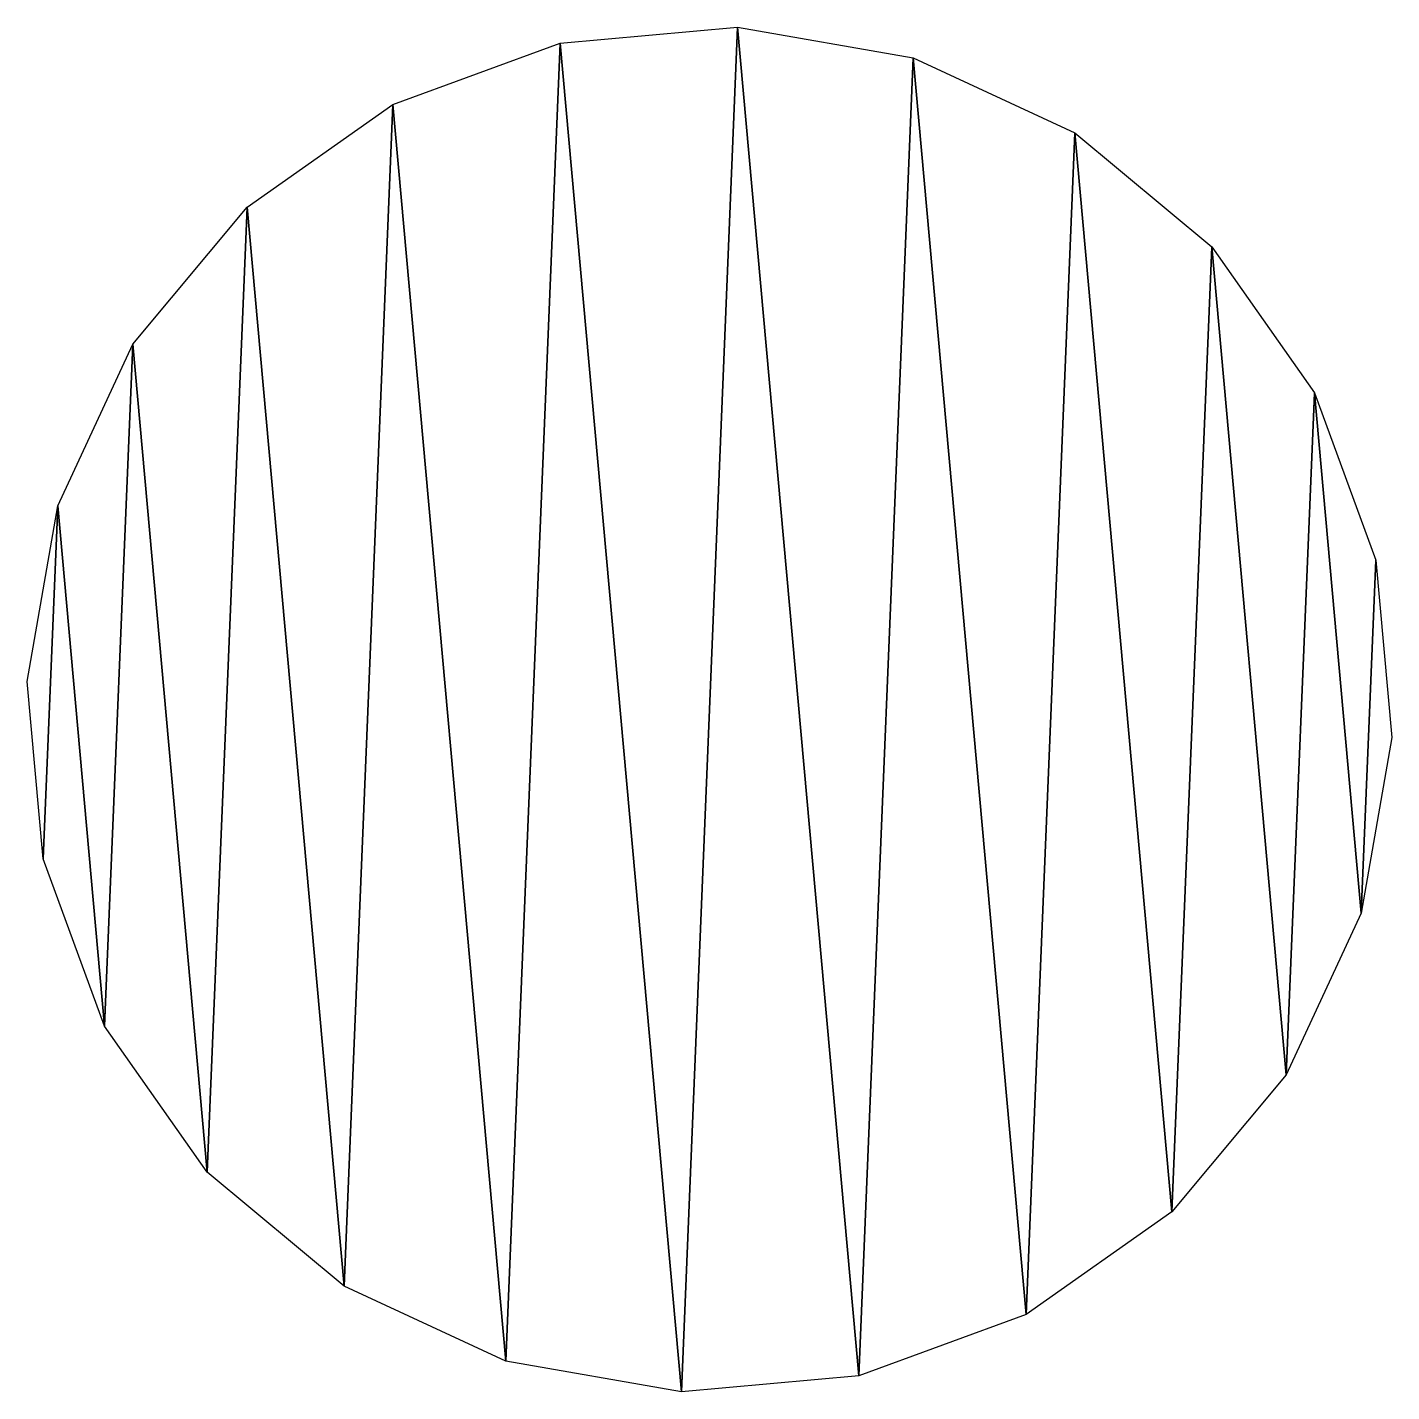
# Model space of a CAD drawing. Header units: metres. Extents: x -935 to 1842, y -1273 to 224.
# Drawn here: x 320.31 to 331.9, y 54.49 to 66.08 of the extents above; entities that cross this region are included whole.
import ezdxf

# ---------------------------------------------------------------- set-up
doc = ezdxf.new("R2010")
doc.units = ezdxf.units.M

msp = doc.modelspace()

# ---------------------------------------------------------------- meshes
at = {"layer": 'Group#8'}
mesh = msp.add_polyface(dxfattribs=at)
corners = [(320.569, 62.011), (320.446, 59.013), (320.31, 60.52), (320.967, 57.592), (321.205, 63.385), (321.838, 56.354), (322.176, 64.547), (323, 55.384), (323.413, 65.418), (324.374, 54.747), (324.834, 65.939), (325.865, 54.488), (326.342, 66.075), (327.373, 54.624), (327.833, 65.816), (328.794, 55.145), (329.207, 65.18), (330.031, 56.017), (330.369, 64.21), (331.001, 57.178), (331.24, 62.972), (331.638, 58.552), (331.761, 61.551), (331.897, 60.043)]
mesh.append_faces([[corners[k] for k in face] for face in [(0, 1, 2), (21, 22, 23)]], dxfattribs={"vtx0": -1})
mesh.append_faces([[corners[k] for k in face] for face in [(1, 0, 3), (3, 4, 5), (5, 6, 7), (7, 8, 9), (9, 10, 11), (11, 12, 13), (13, 14, 15), (15, 16, 17), (17, 18, 19), (19, 20, 21)]], dxfattribs={"vtx0": -1, "vtx1": -1})
mesh.append_faces([[corners[k] for k in face] for face in [(3, 0, 4), (5, 4, 6), (7, 6, 8), (9, 8, 10), (11, 10, 12), (13, 12, 14), (15, 14, 16), (17, 16, 18), (19, 18, 20), (21, 20, 22)]], dxfattribs={"vtx0": -1, "vtx2": -1})

doc.saveas('drawing.dxf')
